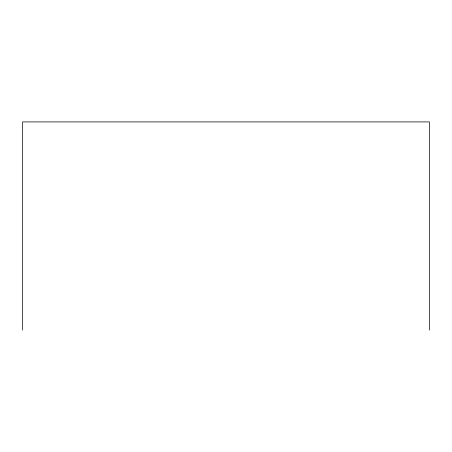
<?xml version="1.0" encoding="UTF-8"?>
<svg xmlns="http://www.w3.org/2000/svg" width="452" height="452" viewBox="0 0 452 452"><rect width="100%" height="100%" fill="white"/><g stroke="black" fill="none" stroke-linecap="round" stroke-linejoin="round"><path stroke-width="0.68" d="M429.4 330.084L429.4 121.916L22.6 121.916L22.6 330.084"/></g></svg>
